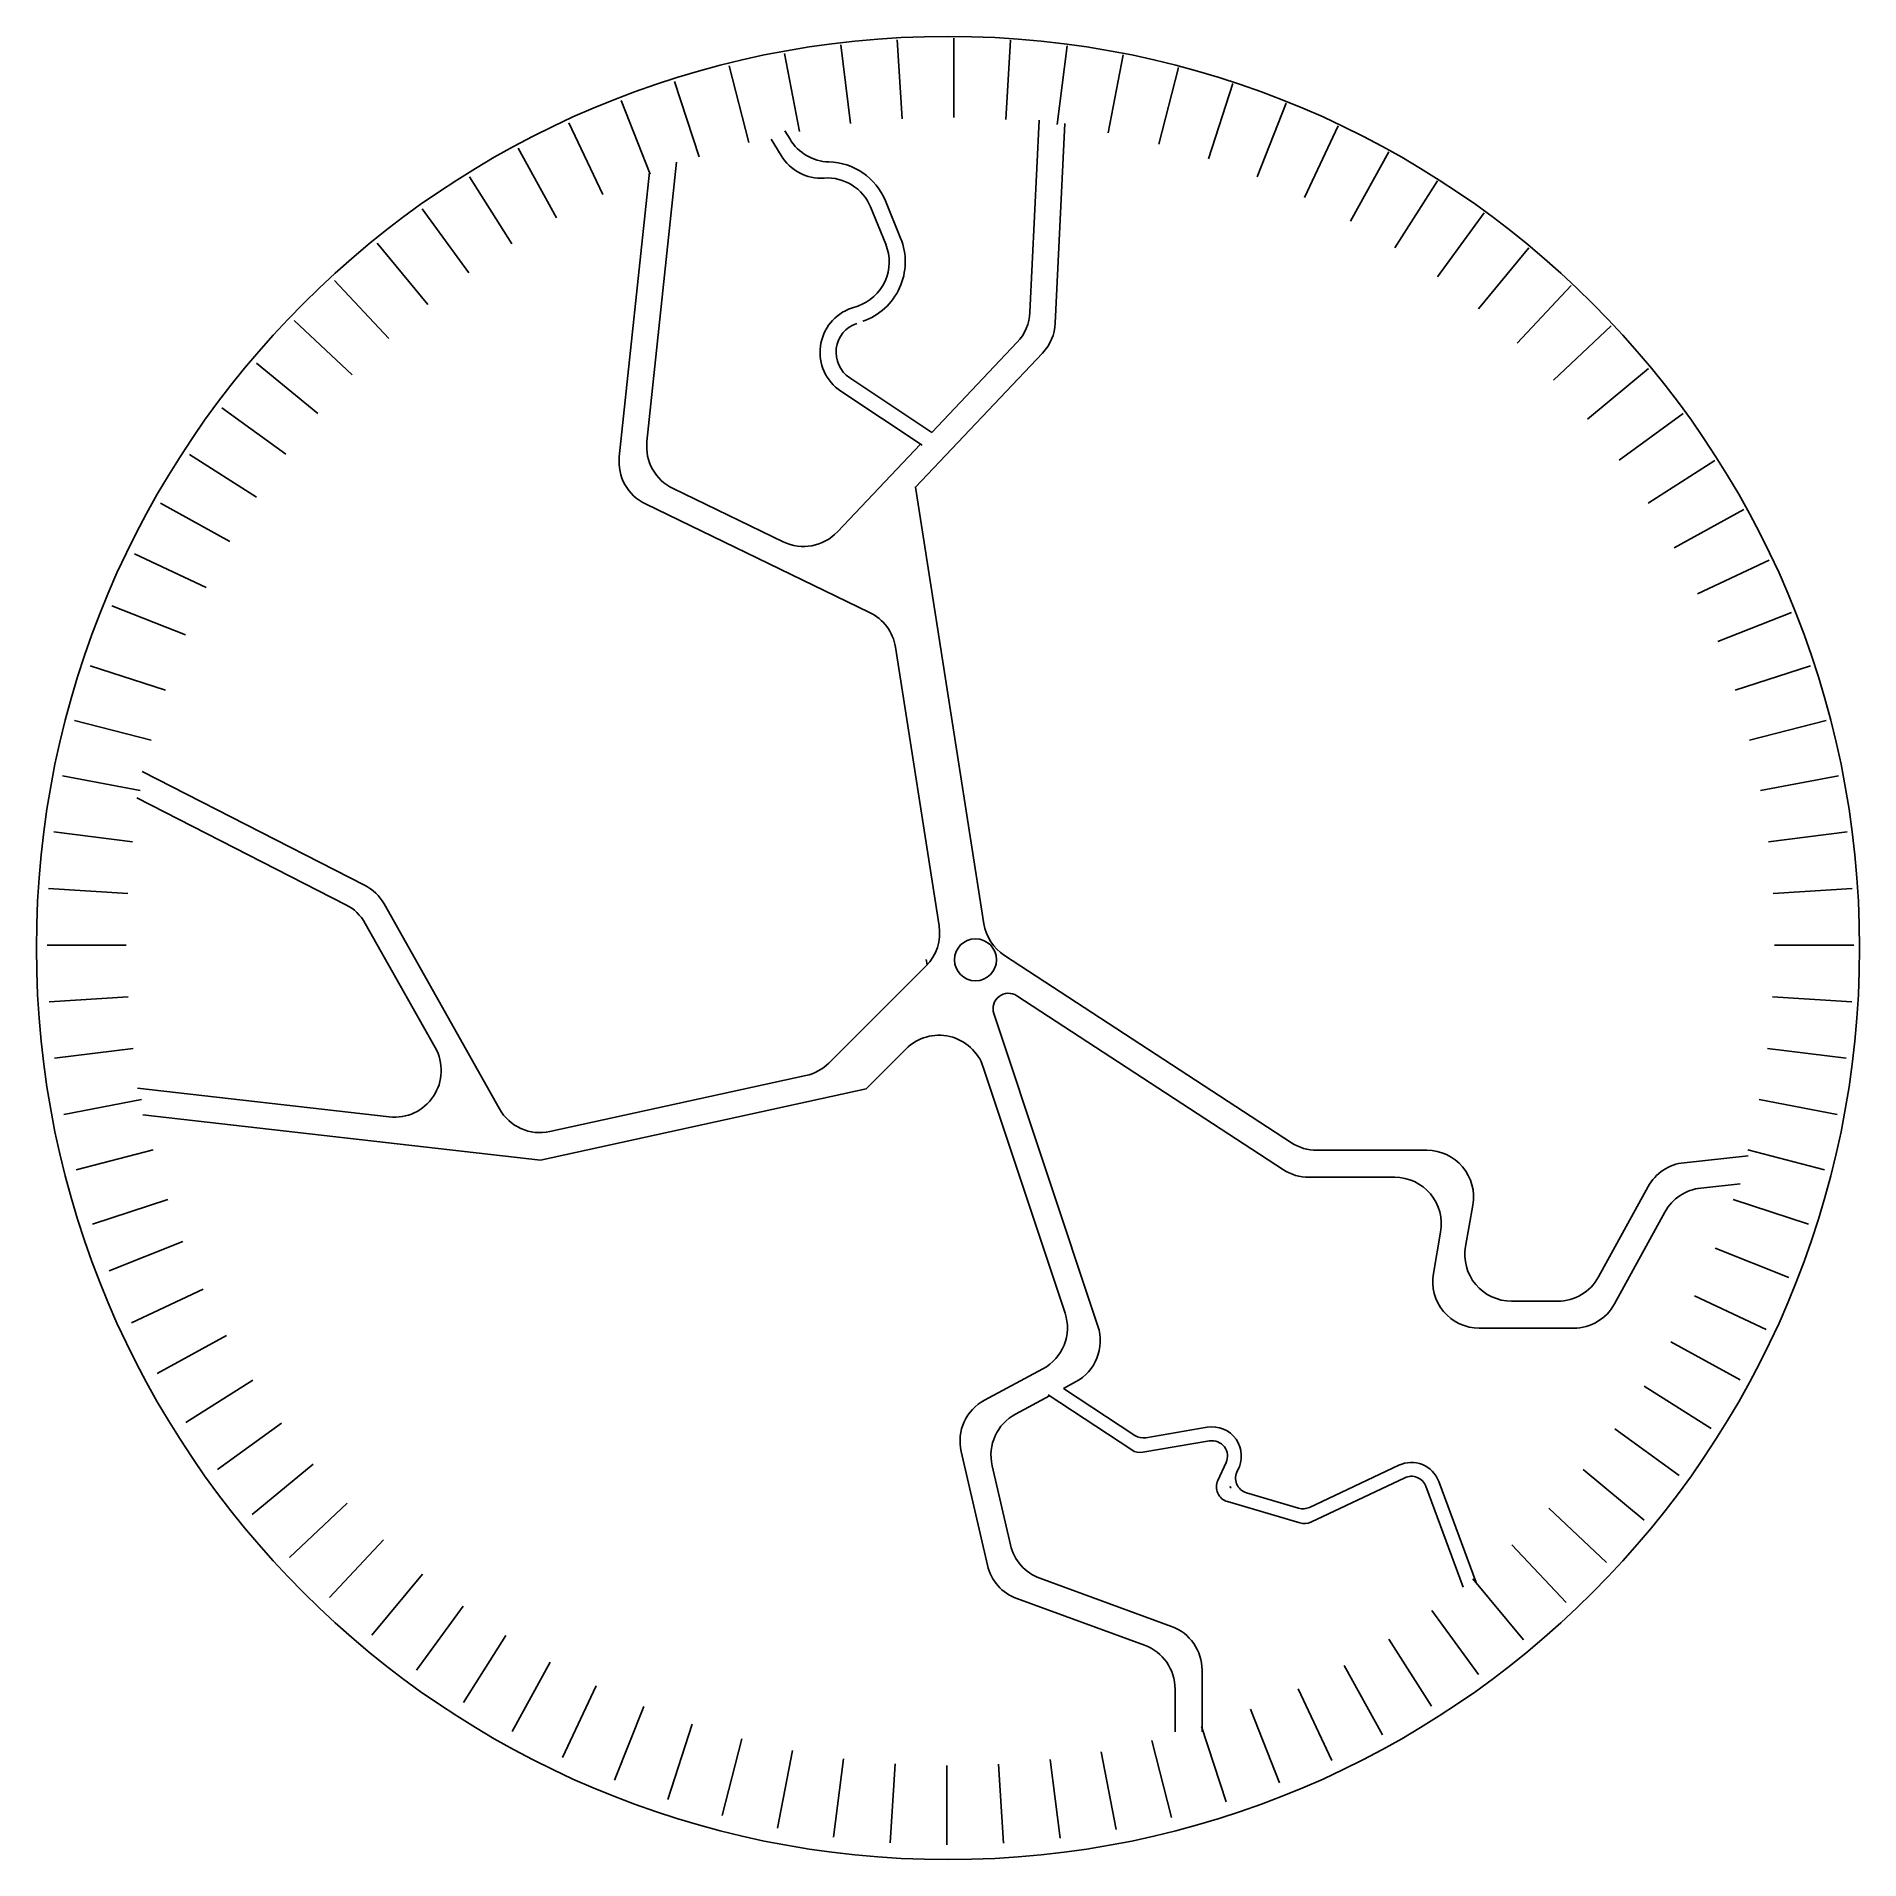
# Model space of a CAD drawing. Extents: x -0.167 to 0.164, y -0.166 to 0.165.
import ezdxf

# ---------------------------------------------------------------- set-up
doc = ezdxf.new("R2010")
doc.units = 0
doc.header["$MEASUREMENT"] = 0
doc.layers.add('VEGET', color=7, linetype='CONTINUOUS')
doc.layers.add('VEGET-I', color=251, linetype='CONTINUOUS')

msp = doc.modelspace()

# ---------------------------------------------------------------- linework, layer by layer
at = {"layer": 'VEGET'}
msp.add_circle((-0.001747074000095827, -0.0002556761710887367), 0.1655208594429692, dxfattribs=at)
at = {"layer": 'VEGET-I'}
for p, q in [((-0.01942974803441988, 0.149452730296022), (-0.02123288451569216, 0.1637260252607504)), ((-0.01006700092963575, 0.1502969834711303), (-0.01097035172671879, 0.1646553332251113)), ((-0.0006697179720669411, 0.1505516789505172), (-0.0006697179720669411, 0.1649384176469777)), ((0.008725014055663838, 0.1502158115674854), (0.009628364852747318, 0.1645741613214673)), ((0.01808011843828528, 0.1492907068371538), (0.01988325491955756, 0.1635640018018814)), ((-0.03790411486799261, 0.1460111919504294), (-0.04148195129108556, 0.1599459447953784)), ((-0.02872100880102968, 0.1480222513067728), (-0.03141681481057379, 0.1621541613078712)), ((0.02735867485274168, 0.1477800157252505), (0.03005448086228535, 0.1619119257263479)), ((0.03652406507583406, 0.1456897002394264), (0.04010190149892656, 0.1596244530843753)), ((-0.0469428247110244, 0.1434274889595057), (-0.05138857146186249, 0.15711009054501)), ((0.04554011749962017, 0.1430280098999299), (0.04998586425045781, 0.1567106114854342)), ((-0.05580146667176855, 0.1402813390293245), (-0.06109757841899421, 0.1536577903779115)), ((0.05437124988422548, 0.1398054491825196), (0.0596673616314507, 0.1531819005311066)), ((-0.064445079737534, 0.1365851585763211), (-0.0705706551476446, 0.1496026689456382)), ((0.01312764516356157, 0.1151724391344331), (0.01478903975132351, 0.1500440450523772)), ((0.06298260978468972, 0.1360347360620997), (0.06910818519480033, 0.1490522464314177)), ((-0.0320689434434529, 0.1436489371535279), (-0.033852496908648, 0.1466200243721634)), ((-0.03043706460501205, 0.14659963475866), (-0.03135081925620975, 0.1481217897252041)), ((-0.0728395515164415, 0.1323535347361204), (-0.07977041574180266, 0.144960729959875)), ((-0.05641360757509961, 0.09169293697105463), (-0.05102930590423238, 0.1424335574390678)), ((0.07134021209764141, 0.1317307518206823), (0.07827107632300256, 0.1443379470444359)), ((-0.08095175286344958, 0.1276031677947742), (-0.08866055294937425, 0.1397502930330967)), ((-0.06143417401428319, 0.08890236161468401), (-0.05594739172584529, 0.1406087396571047)), ((0.07941107318497531, 0.1269104823177631), (0.08711987327090087, 0.1390576075560848)), ((-0.0887496686259528, 0.1223528052803644), (-0.09720598146031767, 0.1339919213794332)), ((-0.01305401841006981, 0.1275262454065595), (-0.01581663561343749, 0.1343037869198156)), ((-0.01035203953570685, 0.1286276083870517), (-0.01311465673907453, 0.1354051499003077)), ((0.08716334104520884, 0.1215929509548994), (0.09561965387957327, 0.1332320670539682)), ((-0.09620252399296625, 0.1166231679750718), (-0.1053729763723359, 0.1277083406610489)), ((0.09456642101876822, 0.1157991435990322), (0.1037368733981379, 0.1268843162850102)), ((-0.1032809059492421, 0.1104368681397174), (-0.1131293062876564, 0.1209243493003473)), ((0.1015910965311453, 0.1095519257608544), (0.11143949686956, 0.1200394069214843)), ((-0.01926953278518218, 0.1159320339071908), (-0.01814552181720419, 0.1163182174282875)), ((-0.1099568793550043, 0.1038183202735015), (-0.1204443605156333, 0.1136667206119162)), ((0.1082096443973612, 0.1028759523550935), (0.1186971255579903, 0.1127243526935073)), ((-0.004703279550890116, 0.09337692968066502), (0.01081447836415617, 0.1097485076728164)), ((-0.1162040971931813, 0.0967936447611244), (-0.1272892698791592, 0.105964097140494)), ((-0.004703279550890116, 0.09337692968066591), (-0.01959616204307446, 0.1033005007880119)), ((0.1143959442327147, 0.0957975703988172), (0.1254811169186927, 0.1049680227781868)), ((-0.006448095097021156, 0.09103331075410548), (-0.02121411259594153, 0.1008723479384619)), ((-0.1219979045490485, 0.08939056478756502), (-0.1336370206481172, 0.09784687762193034)), ((0.1201255815380073, 0.08834471503180374), (0.1317646976370761, 0.09680102786616906)), ((-0.02183942826710439, 0.07529791357998405), (-0.006740191043220545, 0.0912279429815328)), ((-0.1273154359119131, 0.08163829692733238), (-0.1394625611502347, 0.08934709701325705)), ((0.125375944052418, 0.08054679926929964), (0.1375230692907405, 0.08825559935522431)), ((-0.03167494487678724, 0.07349949535451827), (-0.05167835605332582, 0.08317367415414445)), ((-0.1321357054148313, 0.07356743583999759), (-0.144742900638585, 0.08049830006535874)), ((-0.01597530615381615, 0.06068808066556919), (-0.05669892249250941, 0.08038309879777383)), ((0.1301263109937643, 0.07243459792229245), (0.1427335062175188, 0.07936546214765361)), ((-0.1364396896562492, 0.0652098335270459), (-0.1494572000255663, 0.0713354089371574)), ((0.134357934833965, 0.06404012614338495), (0.1473754452032821, 0.07016570155349555)), ((-0.1402104027766691, 0.05659847362658166), (-0.1535868541252565, 0.06189458537380776)), ((0.1380541152869674, 0.0553965130776195), (0.1514305666355553, 0.06069262482484561)), ((-0.003357163928514595, 0.003796570043943071), (-0.01129519249666178, 0.05437591948343545)), ((-0.1438324425536531, 0.04653787111687535), (-0.1575150441391573, 0.05098361786771388)), ((0.1412002652171478, 0.04653787111687535), (0.1548828668026521, 0.05098361786771388)), ((-0.1464161455445777, 0.03749916127384356), (-0.1603508983895266, 0.04107699769693607)), ((0.1437839682080724, 0.03749916127384356), (0.1577187210530213, 0.04107699769693607)), ((-0.148427204900921, 0.02831605520688107), (-0.1625591149020185, 0.03101186121642474)), ((-0.1076875947570444, 0.01114623425328265), (-0.1481028167669813, 0.0317924636411977)), ((0.1457950275644158, 0.02831605520688107), (0.1599269375655132, 0.03101186121642474)), ((-0.1110868197754611, 0.007607136567586714), (-0.1490314476883117, 0.0269912560395813)), ((-0.1498576838901702, 0.01902479444027083), (-0.1641309788548977, 0.020827930921544)), ((0.147225506553665, 0.01902479444027083), (0.1614988015183925, 0.020827930921544)), ((-0.1507019370652785, 0.009662047335487145), (-0.1650602868192586, 0.01056539813257107)), ((0.1480697597287732, 0.009662047335487145), (0.1624281094827533, 0.01056539813257107)), ((-0.08321018296049099, -0.02946668335112879), (-0.1041593218188153, 0.007757406165289638)), ((-0.0948582603033925, -0.0183485667517429), (-0.107558546837232, 0.004218308479593702)), ((-0.005725104347272136, -0.002347119947045506), (-0.00552350557303205, -0.003294155336559079)), ((-0.005737175840547781, -0.003507717611788586), (-0.02338467145190171, -0.02114629390365685)), ((-0.1506207651616341, -0.009129967649810666), (-0.1649791149156151, -0.01003331844689459)), ((0.01075392919791085, -0.008928361064710622), (0.05914688482927488, -0.04051423737770943)), ((0.1479885878251288, -0.009129967649810666), (0.1623469375791098, -0.01003331844689459)), ((0.006586164455956389, -0.01214164538592399), (0.02546593322532509, -0.06891059479014405)), ((-0.1496956604313021, -0.01848507203243166), (-0.1639689553960305, -0.02028820851370394)), ((-0.00936075161801897, -0.01858208821585094), (-0.01663146335479082, -0.02584912522152738)), ((0.1470634830947968, -0.01848507203243166), (0.1613367780595252, -0.02028820851370394)), ((0.004664790668183372, -0.0219000152195159), (0.01951022392703861, -0.06653825522397216)), ((-0.1031958804197908, -0.03091917526722465), (-0.1489322934074644, -0.025724482027627)), ((-0.01663146335479082, -0.02584912522152738), (-0.07571976179433504, -0.0387681595829017)), ((-0.02756341489833858, -0.02343023065620375), (-0.07401924960642514, -0.03358730981958757)), ((-0.1481849693193987, -0.02776362844688851), (-0.162316879320497, -0.03045943445643218)), ((0.1455527919828934, -0.02776362844688851), (0.1596847019839918, -0.03045943445643218)), ((-0.07571976179433504, -0.0387681595829017), (-0.1479772288412025, -0.03056123317439674)), ((-0.1460946538335751, -0.03692901866998088), (-0.1600294066785244, -0.04050685509307339)), ((0.1434624764970698, -0.03692901866998088), (0.1573972293420192, -0.04050685509307339)), ((0.06377659415970172, -0.04189143651567129), (0.0793703583338714, -0.04189143651567129)), ((-0.1434329634940786, -0.04594507109376611), (-0.1571155650795833, -0.05039081784460375)), ((0.1349817730223855, -0.04384450038381171), (0.1420828266485765, -0.04309739916593536)), ((0.1408007861575733, -0.04594507109376611), (0.154483387743078, -0.05039081784460375)), ((0.1192836376136195, -0.0648860125305264), (0.1284419592785047, -0.04819398418739684)), ((0.08771175262642572, -0.05183460253244121), (0.08638680872457716, -0.05933882470367458)), ((-0.1406862926234735, -0.05357424292941193), (-0.1540627439720614, -0.05887035467663804)), ((0.1375782254401634, -0.0547762034783732), (0.1509546767887513, -0.0600723152255993)), ((-0.1369901121704702, -0.06221785599517649), (-0.1500076225397873, -0.06834343140528798)), ((0.133807512319744, -0.06338756337883655), (0.1468250226890611, -0.06951313878894805)), ((0.09472820301713103, -0.0692819907204445), (0.1118575443361749, -0.0692819907204445)), ((-0.1327584883302686, -0.07061232777408488), (-0.1453656835540231, -0.07754319199944604)), ((0.1295035280783257, -0.07174516569178913), (0.1421107233020797, -0.07867602991714939)), ((-0.1280081213889241, -0.07872452912109207), (-0.1401552466272458, -0.08643332920701674)), ((0.01547099063056745, -0.07667866667466328), (0.004906756167937676, -0.08233521675167221)), ((0.02142669992885438, -0.07905100624083428), (0.0192140354364585, -0.08023576293561785)), ((0.01669453785548525, -0.08158481139588147), (0.01052759043935758, -0.08488686295532144)), ((0.01644928576745253, -0.0814233855201163), (0.03162215613213704, -0.091410227655218)), ((0.0192140354364585, -0.08023576293561785), (0.03217655750121828, -0.088767745244966)), ((0.124683258575407, -0.0798160267791248), (0.136830383813729, -0.08752482686504948)), ((-0.1227577588745126, -0.08652244488359617), (-0.1343968749735813, -0.0949787577179606)), ((0.03417620977309976, -0.08918727876879018), (0.04533282465894128, -0.08728923982429304)), ((0.1193657272125437, -0.08756829463935656), (0.1310048433116116, -0.09602460747372099)), ((0.0006518111249760317, -0.09170812310768817), (0.005415325938989302, -0.1123395879849234)), ((0.03362180840401852, -0.09182976117904218), (0.04575414135190581, -0.08976572646436232)), ((-0.1170281215692208, -0.09397530025060963), (-0.1281132942551979, -0.1031457526299793)), ((0.006272645396396381, -0.0942597693113374), (0.009594593469267831, -0.1086476021753873)), ((0.04874908842527592, -0.09368726013739437), (0.04724402932152483, -0.09692728739115974)), ((0.06390362270470717, -0.1018251869939188), (0.08013113451768916, -0.09417456821025283)), ((0.1135719198566756, -0.09497137461291594), (0.1246570925426536, -0.1041418269922856)), ((0.05246156083346376, -0.09918233170807866), (0.06192586709721404, -0.1019771907040283)), ((0.06410960950585798, -0.1045053291480151), (0.08120238729578189, -0.09644677227671394)), ((0.08500411754772053, -0.09799921438579773), (0.09179780911656188, -0.1163329163312508)), ((0.08735966410251761, -0.09712634883922355), (0.09415335567135896, -0.1154600507846766)), ((-0.1108418217338656, -0.101053682206885), (-0.1213293028944946, -0.1109020825452998)), ((0.0489822672907505, -0.1007741913579308), (0.06213185389836484, -0.1046573328581246)), ((0.1073247020184986, -0.1019960501252921), (0.1178121831791281, -0.1118444504637059)), ((-0.1042232738676496, -0.1077296556126468), (-0.1140716742060635, -0.1182171367732758)), ((0.1006487286127369, -0.108614597991509), (0.1104971289511512, -0.119102079152138)), ((-0.09719859835527345, -0.1139768734508246), (-0.1063690507346431, -0.1250620461368017)), ((0.01493889727037079, -0.114697266637859), (0.03883586489933277, -0.1234356400610368)), ((0.09357034665646102, -0.1148008978268624), (0.1027407990358307, -0.1258860705128395)), ((0.0107596297400927, -0.1183892524473951), (0.03393315089175442, -0.1268630841275149)), ((-0.08979551838171318, -0.1197706808066918), (-0.09825183121607761, -0.1314097969057597)), ((0.08611749128944757, -0.1205305351321559), (0.09457380412381244, -0.1321696512312238)), ((-0.08204325052148143, -0.1250882121695547), (-0.0897520506074061, -0.1372353374078772)), ((0.07831957552694435, -0.1257808976465675), (0.08602837561286902, -0.1379280228848891)), ((-0.07397238943414663, -0.1299084816724738), (-0.08090325365950779, -0.1425156768962283)), ((0.04439729686861726, -0.1313908713906082), (0.04439729686861771, -0.1425920029065262)), ((0.07020737417993583, -0.1305312645879111), (0.07713823840529699, -0.1431384598116656)), ((-0.06561478712119406, -0.134212465913893), (-0.07174036253130467, -0.1472299762832092)), ((0.03949458286103935, -0.1348183154570863), (0.03949458286103935, -0.1425920029065262)), ((0.06181290240102877, -0.1347628884281127), (0.06793847781113982, -0.1477803987974298)), ((-0.05700342722072893, -0.137983179034312), (-0.06229953896795504, -0.1513596303828999)), ((0.05316928933526333, -0.138459068881116), (0.05846540108248899, -0.1518355202297039)), ((-0.04817229483612362, -0.1412057397517215), (-0.05261804158696215, -0.1548883413372266)), ((0.04431064737451917, -0.1416052188112964), (0.04875639412535726, -0.1552878203968007)), ((-0.03915624241233839, -0.1438674300912188), (-0.04273407883543179, -0.1578021829361678)), ((0.03527193753148694, -0.1441889218022201), (0.03884977395457989, -0.158123674647169)), ((-0.02999085218924513, -0.145957745577042), (-0.0326866581987888, -0.1600896555781404)), ((-0.02071229577478961, -0.1474684366889454), (-0.02251543225606145, -0.1617417316536738)), ((-0.01135719139216818, -0.1483935414192779), (-0.01226054218925121, -0.1627518911732588)), ((-0.001962459364438729, -0.1487294088023088), (-0.001962459364438729, -0.1631161474987692)), ((0.007434823593129636, -0.1484747133229227), (0.008338174390213116, -0.1628330630769028)), ((0.01679757069791421, -0.1476304601478136), (0.01860070717918649, -0.161903755112542)), ((0.02608883146452445, -0.1461999811585644), (0.02878463747406856, -0.1603318911596627))]:
    msp.add_line(p, q, dxfattribs=at)
msp.add_lwpolyline([(0.01946483560362644, 0.1494646715059416), (0.01773738088317284, 0.1132065058080082, -0.1796518811737159), (0.01542421408376748, 0.1077825743463903), (-0.007655961611052753, 0.08343247824817013), (0.004784882694667794, 0.004162190158456823, 0.2123209005939865), (0.008523156297409962, -0.001617733193028492), (0.06060529463926656, -0.03561152337013063, 0.1455826136841947), (0.06523500396969306, -0.0369887225080926), (0.08521452510028515, -0.03698872250809337, -0.4663763790373018), (0.09355591939283928, -0.04693188852486308), (0.09223097549099046, -0.05443611069609577, 0.4663763790373047), (0.1005723697835448, -0.06437927671286581), (0.1089553152577736, -0.0643792767128657, 0.2737941293419383), (0.1163814085352182, -0.05998329852294768), (0.1253776922911403, -0.04358660173379025, -0.2458178959937862), (0.131917506035021, -0.03923711793020471), (0.143545409091129, -0.03801374728806284)], format="xyb", dxfattribs=at)
for points in [[(-0.1509566325446655, 0.0002647643779178921), (-0.1653433712411259, 0.0002647643779178921)], [(0.1483244552081602, 0.0002647643779178921), (0.1627111939046206, 0.0002647643779178921)]]:
    msp.add_lwpolyline(points, dxfattribs=at)
msp.add_circle((0.003243322042314582, -0.002393393280033622), 0.003815798828082142, dxfattribs=at)
for centre, radius, start, end in [((-0.02317471889053691, 0.1509592448647705), 0.008470411179739231, 210.9765326699477, 268.5984272097194), ((-0.0248065977289782, 0.1480085472596384), 0.008470411179739231, 210.9765326699493, 273.8793518482649), ((-0.02366045381267856, 0.1311065409782115), 0.01138823404144653, 22.17647083827099, 88.59842720972156), ((-0.02366045381267856, 0.1311065409782115), 0.008470411179739231, 22.17647083827099, 93.8793518482674), ((-0.02089783660931133, 0.1243289994649555), 0.008470411179739231, 288.9615063968378, 22.1764708382692), ((-0.02089783660931133, 0.1243289994649555), 0.01138823404144653, 288.9615063968378, 22.1764708382692), ((-0.01651721799307548, 0.1079212518705228), 0.008470411179739231, 108.9615063968362, 236.3232976217332), ((-0.01651721799307548, 0.1079212518705228), 0.005552588318031936, 108.9615063968362, 236.3232976217332), ((0.004666831030487373, 0.115575539319777), 0.008470411179739231, 316.5336977284173, 357.2723088127986), ((-0.04799048677731177, 0.09079912402657087), 0.008470411179739231, 173.942770097497, 244.1903609468816), ((-0.05301105321649535, 0.08800854867020025), 0.008470411179739231, 173.9427700974981, 244.1903609468811), ((-0.02798707560077318, 0.08112494522694469), 0.008470411179739231, 244.1903609468814, 316.5336977284177), ((-0.0196631754298302, 0.05306263079314277), 0.008470411179739231, 8.91936358648874, 64.19036094688103), ((-0.1115410275981827, 0.003603096915762549), 0.008470411179739231, 29.37013268301162, 62.9396555634549), ((-0.1149402526165995, 6.399923006661368e-05), 0.008470411179739231, 29.37013268301187, 62.93965556345474), ((-0.01172514686168302, 0.002483281353650391), 0.008470411179739231, 314.9855172501707, 8.919363586488933), ((0.0131528656278368, 0.005475478848748772), 0.008470411179739231, 188.9193635864887, 236.8676862555082), ((0.009230670976275501, -0.01126215629661242), 0.002786918691714521, 56.8676862555091, 198.395685997643), ((-0.003372780596883729, -0.02457308718128992), 0.008470411179739231, 18.39568599764264, 134.9855172501717), ((-0.10223996608276, -0.02250287600126999), 0.008470411179739231, 263.5201745982598, 29.37013268301182), ((-0.02937264247303695, -0.01515529493821788), 0.008470411179739231, 282.3330435363068, 314.9855172501719), ((-0.07582847718112351, -0.0253123741016017), 0.008470411179739231, 209.3701326830115, 282.333043536307), ((0.06377659415970172, -0.03342102533593216), 0.008470411179739231, 236.867686255508, 270), ((0.0793703583338714, -0.05036184769541041), 0.008470411179739231, 349.9870636623709, 90), ((0.1358680525559492, -0.05226841717721786), 0.008470411179739231, 96.00598853500021, 151.2479913418799), ((0.09472820301713103, -0.06081157954070537), 0.008470411179739231, 169.98706366237, 270), ((0.1118575443361749, -0.06081157954070537), 0.008470411179739231, 270, 331.2479913418802), ((0.01147265266197151, -0.06921132718574619), 0.008470411179739231, 298.1665310602269, 18.39568599764223), ((0.01742836196025799, -0.07158366675191807), 0.008470411179739231, 298.166531060228, 18.39568599764272), ((0.00890509413653362, -0.08980255624058842), 0.008470411179739231, 118.1665310602273, 193.0009645550229), ((0.01452592840795397, -0.09235420244423764), 0.008470411179739231, 118.1665310602299, 193.0009645550241), ((0.03370879623011325, -0.08643983625363916), 0.002786918691714521, 236.6469324270005, 279.6551049867545), ((0.04622155489489232, -0.09251316897951334), 0.005298988323355484, 330.3805868940201, 99.65510498675476), ((0.033154394861032, -0.08908231866389116), 0.002786918691714521, 236.6469324270005, 279.6551049867545), ((0.03315439486103244, -0.08908231866389205), 0.002786918691714521, 236.646932427, 279.6551049867558), ((0.04622155489489232, -0.09251316897951334), 0.002786918691714521, 335.0841651551139, 99.65510498675476), ((0.05325085639462168, -0.09650951889918868), 0.002786918691714521, 150.3805868940139, 253.547854593399), ((0.0823908473421171, -0.09896758137549444), 0.005298988323355484, 20.33256688535998, 115.2419911706397), ((0.04977156285190842, -0.09810137854904077), 0.002786918691714521, 155.0841651551157, 253.5478545933998), ((0.04977156285190842, -0.09810137854904077), 0.0002748490600735583, 155.0841651551157, 253.5478545933998), ((0.04977156285190842, -0.09810137854904077), 0.0002748490600735583, 155.0841651551157, 253.5478545933998), ((0.04977156285190842, -0.09810137854904077), 0.0002748490600735583, 155.0841651551157, 253.5478545933998), ((0.0823908473421171, -0.09896758137549444), 0.002786918691714521, 20.33256688535998, 115.2419911706397), ((0.06271516265837196, -0.09930437789513835), 0.002786918691714521, 253.5478545934006, 295.2419911706412), ((0.06292114945952276, -0.1019845200492346), 0.002786918691714521, 253.5478545934008, 295.2419911706397), ((0.01784787648082542, -0.1067420353082875), 0.008470411179739231, 193.000964555024, 249.9141149999773), ((0.01366860895054689, -0.1104340211178236), 0.008470411179739231, 193.0009645550232, 249.9141149999785), ((0.03592688568887814, -0.1313908713906082), 0.008470411179739231, 0, 69.91411499997665), ((0.03102417168130023, -0.1348183154570863), 0.008470411179739231, 0, 69.91411499997837)]:
    msp.add_arc(centre, radius, start, end, dxfattribs=at)

doc.saveas('drawing.dxf')
